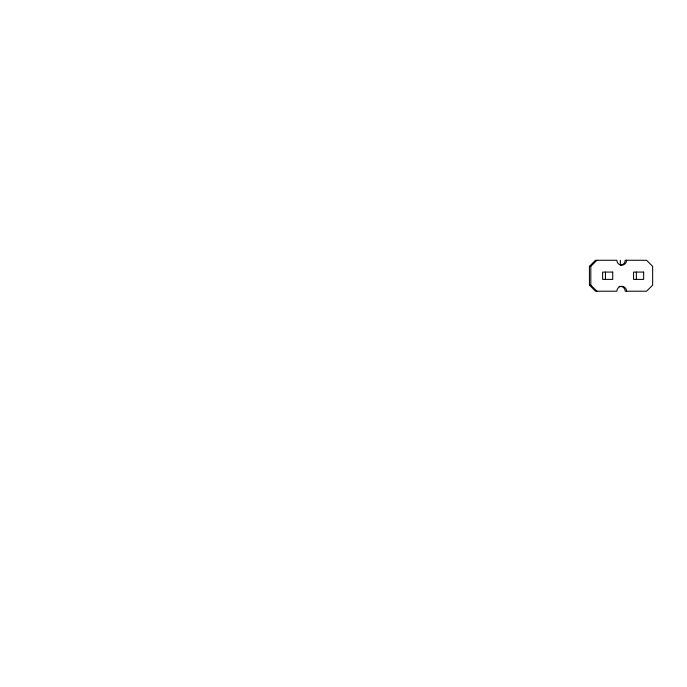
<?xml version="1.0" encoding="UTF-8"?>
<svg xmlns="http://www.w3.org/2000/svg" width="687" height="687" viewBox="0 0 687 687"><rect width="100%" height="100%" fill="white"/><g stroke="black" fill="none" stroke-linecap="round" stroke-linejoin="round"><path stroke-width="1.03" d="M626.604 291.211A4.869 4.869 -90 0 0 621.735 286.342A4.869 4.869 -90 0 0 616.866 291.211L595.5 291.211L589.42 285.122L589.42 266.358L595.5 260.27L616.866 260.27A4.869 4.869 -90 0 0 621.735 265.139A4.869 4.869 -90 0 0 626.604 260.27M596.909 291.211L590.82 285.122L590.82 266.358L596.909 260.27M589.42 266.358L590.82 266.358M589.42 285.122L590.82 285.122M636.351 272.086L636.351 279.394M620.335 260.27L620.335 265.139A4.869 4.869 -90 0 0 625.204 260.27L646.561 260.27L652.65 266.358L652.65 285.122L646.561 291.211L625.204 291.211A4.869 4.869 -90 0 0 619.073 286.505M605.436 272.086L605.436 279.394M612.735 272.086L602.628 272.086L602.628 279.394L612.735 279.394L612.735 272.086M643.65 272.086L633.543 272.086L633.543 279.394L643.65 279.394L643.65 272.086"/></g></svg>
